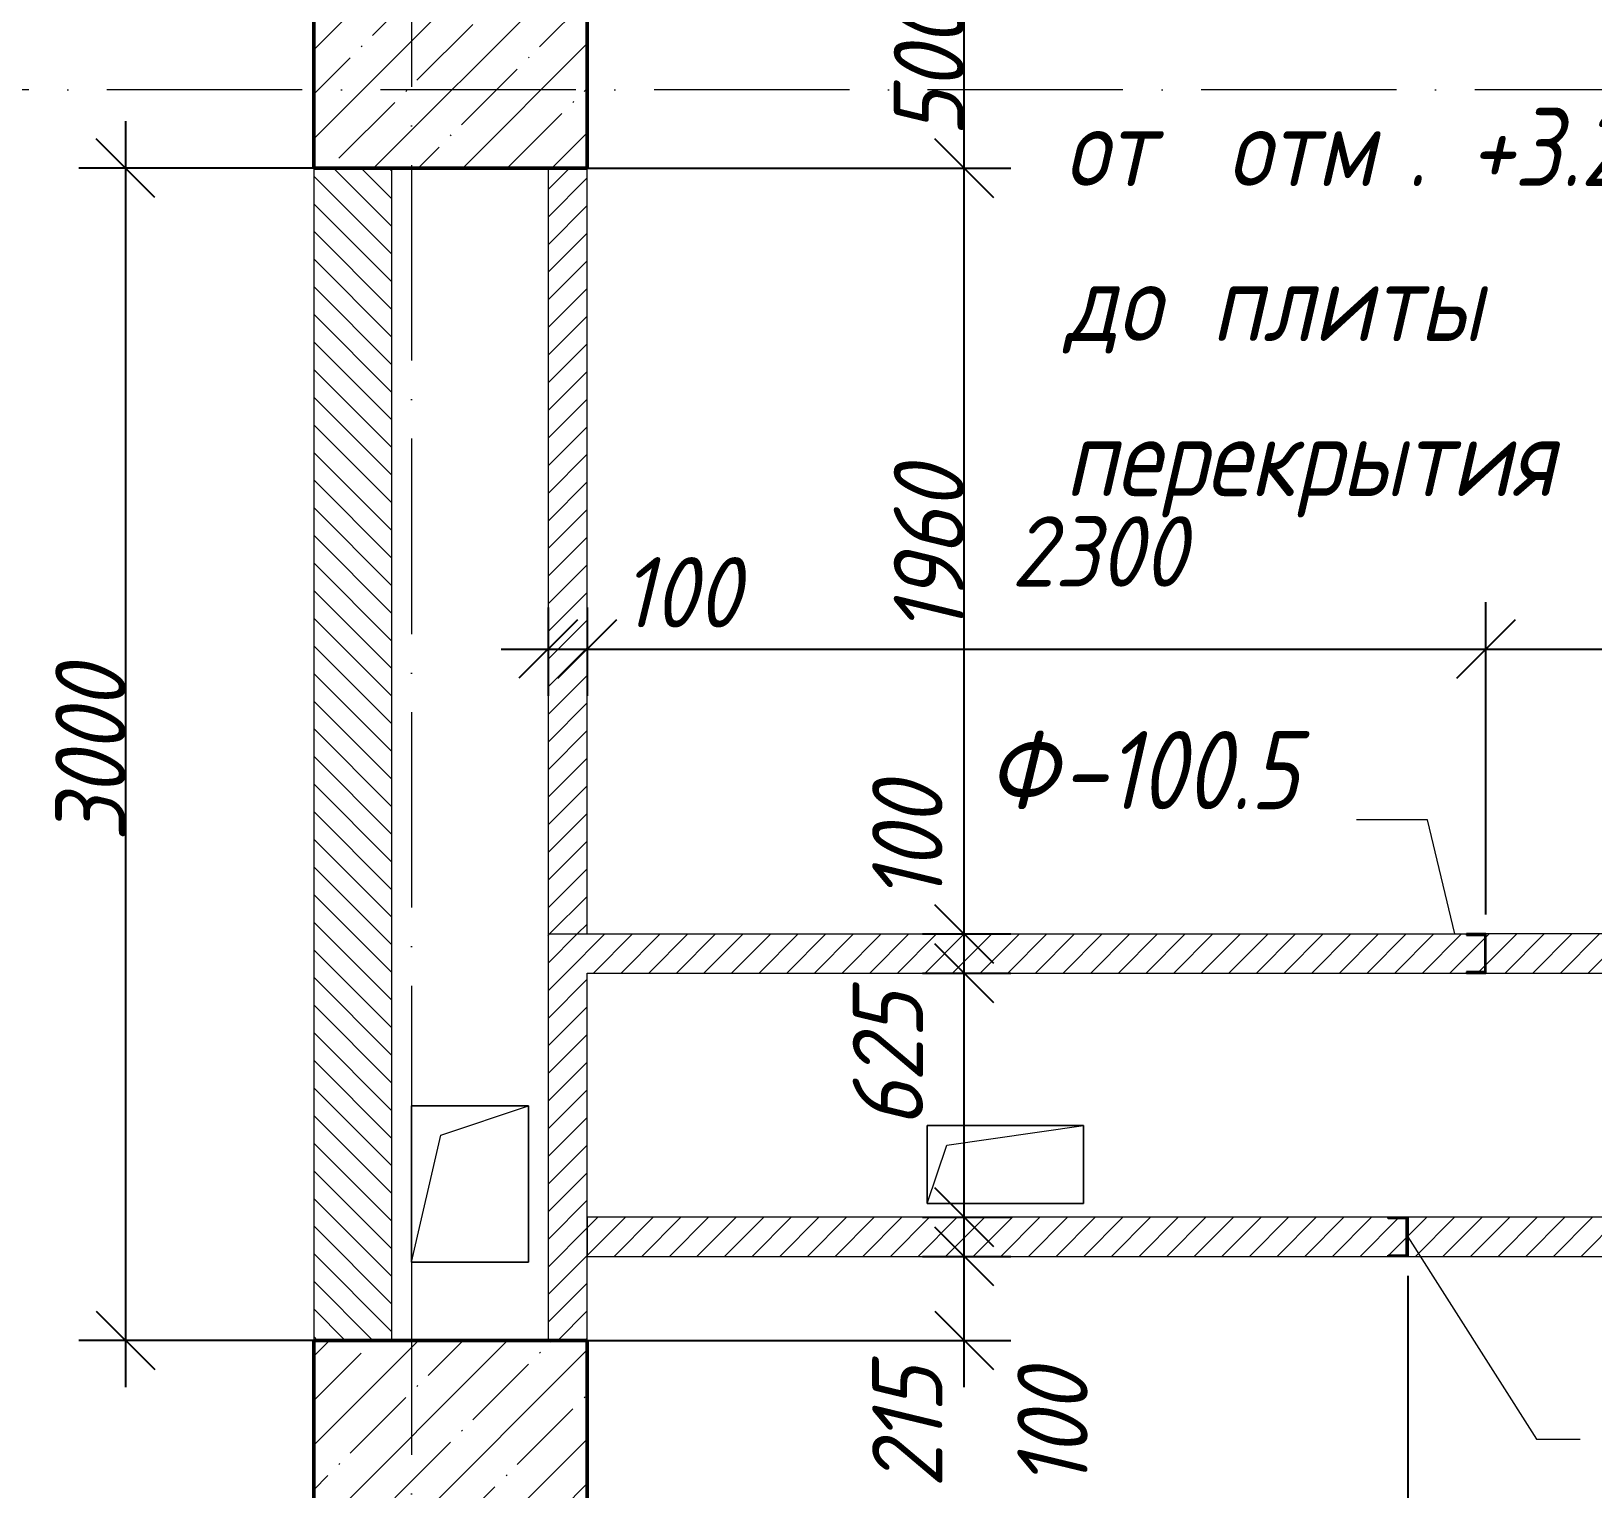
# Model space of a CAD drawing. Header units: millimetres. Extents: x -401725 to 250493, y 305116 to 802890.
# Drawn here: x -98224 to -94227, y 604218 to 607948 of the extents above; entities that cross this region are included whole.
import ezdxf

# ---------------------------------------------------------------- set-up
doc = ezdxf.new("R2010")
doc.units = ezdxf.units.MM
doc.linetypes.add('50_200_ШТРИХ_1Т_ш5_п1_п1_', pattern=[700, 500, -100, 0, -100])
for name, color, linetype, lineweight in [('A-____-____-DIMS', 7, 'Continuous', 9), ('A-FLOR-____-OTLN', 7, 'Continuous', 9), ('A-GENM-____-IDEN', 7, 'Continuous', 9), ('A-GENM-____-MCUT', 7, 'Continuous', 25), ('A-GENM-____-OTLN', 7, 'Continuous', 9), ('A-GENM-____-OTLN-1', 7, 'Continuous', 25), ('A-WALL-FNSH-MCUT-1', 7, 'Continuous', 9), ('G-____-____-TEXT', 7, 'Continuous', 9), ('S-COLS-____-MCUT', 7, 'Continuous', 50), ('S-COLS-____-OTLN', 7, 'Continuous', 9), ('S-GRID-____-OTLN-1', 7, '50_200_ШТРИХ_1Т_ш5_п1_п1_', 9)]:
    doc.layers.add(name, color=color, linetype=linetype, lineweight=lineweight)
for name, color, linetype, lineweight, true_color in [('A-WALL-____-MCUT-4', 7, 'Continuous', 13, 0x000000), ('A-WALL-____-PATT-3', 9, 'Continuous', 9, 0x808080), ('A-WALL-____-PATT-4', 9, 'Continuous', 9, 0x808080)]:
    doc.layers.add(name, color=color, linetype=linetype, lineweight=lineweight, true_color=true_color)
doc.styles.add('ISOCPEUR_I_10', font='isocpeui.ttf', dxfattribs={"width": 0.9, "height": 180})
doc.styles.add('ISOCPEUR_I_14', font='isocpeui.ttf', dxfattribs={"width": 0.9, "height": 180})
doc.styles.add('ISOCPEUR_I_2', font='isocpeui.ttf', dxfattribs={"width": 0.85, "height": 2.3})
doc.dimstyles.new('ISO-1_8_0_9К_СРЕДНИЙ_Кладочные_4', dxfattribs={"dimscale": 304.8, "dimtxt": 179.276612, "dimasz": 0.492126, "dimexe": 0.393701, "dimexo": 0, "dimgap": 0, "dimtad": 1, "dimdec": 3, "dimrnd": 0.001, "dimdsep": 46, "dimtxsty": 'ISOCPEUR_I_10', "dimblk1": 'OBLIQUE', "dimblk2": 'OBLIQUE', "dimsah": 1, "dimcen": 0.09, "dimdle": 0.393701, "dimazin": 0, "dimtfac": 1, "dimtdec": 4, "dimtix": 1, "dimtmove": 1, "dimatfit": 3, "dimfxl": 1, "dimtvp": 1, "dimtolj": 1, "dimtzin": 0, "dimarcsym": 2})
doc.dimstyles.new('ISO-1_8_0_9К_СРЕДНИЙ_Кладочные_5', dxfattribs={"dimscale": 304.8, "dimtxt": 179.276612, "dimasz": 0.492126, "dimexe": 0.393701, "dimexo": 0, "dimgap": 0, "dimtad": 1, "dimdec": 3, "dimrnd": 0.001, "dimdsep": 46, "dimtxsty": 'ISOCPEUR_I_10', "dimblk1": 'OBLIQUE', "dimblk2": 'OBLIQUE', "dimsah": 1, "dimcen": 0.09, "dimdle": 0.393701, "dimazin": 0, "dimtfac": 1, "dimtdec": 4, "dimtix": 1, "dimtmove": 2, "dimatfit": 3, "dimfxl": 1, "dimtvp": 1, "dimtolj": 1, "dimtzin": 0, "dimarcsym": 2})
doc.dimstyles.new('ISO-1_8_0_9К_СРЕДНИЙ_Кладочные_6', dxfattribs={"dimscale": 304.8, "dimtxt": 179.276612, "dimasz": 0.492126, "dimexe": 0.393701, "dimexo": 0, "dimgap": 0, "dimtad": 1, "dimdec": 3, "dimrnd": 0.001, "dimdsep": 46, "dimtxsty": 'ISOCPEUR_I_14', "dimblk1": 'OBLIQUE', "dimblk2": 'OBLIQUE', "dimsah": 1, "dimcen": 0.09, "dimdle": 0.393701, "dimazin": 0, "dimtfac": 1, "dimtdec": 4, "dimtix": 1, "dimtmove": 0, "dimatfit": 3, "dimfxl": 1, "dimtvp": 1, "dimtolj": 1, "dimtzin": 0, "dimarcsym": 2})
pattern_1 = [(45, (-175000.736, 544716.51), (-35.35534, 35.35534), [])]

# ---------------------------------------------------------------- blocks, each defined once
blk = doc.blocks.new('BSC_Колонна _Прямоугольная - 500х700-V137-АР1_Кладочный план 1 этажа в осях 1-64_Ю-ЯЯ')
at = {"layer": 'S-COLS-____-OTLN'}
h = blk.add_hatch(dxfattribs=at)
h.set_pattern_fill('FP_141', color=256, style=0, pattern_type=2)
h.set_pattern_definition([(315, (-63131.04, 77850), (114.04925, 114.04925), []), (315, (-63131.04, 77735.95), (114.04925, 114.04925), [201.613, -40.323, 3.353, -36.97])])
h.paths.add_polyline_path([(-250, 350), (-250, -350), (250, -350), (250, 350)], flags=0)
at = {"layer": 'S-COLS-____-MCUT'}
for p, q in [((250, 350), (-250, 350)), ((-250, 350), (-250, -350)), ((250, -350), (250, 350)), ((-250, -350), (250, -350))]:
    blk.add_line(p, q, dxfattribs=at)
blk = doc.blocks.new('BSC_Колонна _Прямоугольная - 500х700-V157-АР1_Кладочный план 1 этажа в осях 1-64_Ю-ЯЯ')
at = {"layer": 'S-COLS-____-OTLN'}
h = blk.add_hatch(dxfattribs=at)
h.set_pattern_fill('FP_162', color=256, style=0, pattern_type=2)
h.set_pattern_definition([(315, (-59631.04, 77850), (114.04925, 114.04925), []), (315, (-59631.04, 77735.95), (114.04925, 114.04925), [201.613, -40.323, 3.353, -36.97])])
h.paths.add_polyline_path([(-250, 350), (-250, -350), (250, -350), (250, 350)], flags=0)
at = {"layer": 'S-COLS-____-MCUT'}
for p, q in [((250, 350), (-250, 350)), ((-250, 350), (-250, -350)), ((250, -350), (250, 350)), ((-250, -350), (250, -350))]:
    blk.add_line(p, q, dxfattribs=at)
blk = doc.blocks.new('154_Фахверк_СКБ_Швеллер - Тип_100_4010-27789772-АР1_Кладочный план 1 этажа в осях 1-64_Ю-ЯЯ')
at = {"layer": 'A-GENM-____-MCUT'}
for p, q in [((175, 50), (125, 50)), ((125, 50), (125, -50)), ((128, 47), (175, 47)), ((128, -47), (128, 47)), ((175, 47), (175, 50)), ((125, -50), (175, -50)), ((175, -47), (128, -47)), ((175, -50), (175, -47))]:
    blk.add_line(p, q, dxfattribs=at)
blk = doc.blocks.new('154_Фахверк_СКБ_Швеллер - Тип_100_4010-28107991-АР1_Кладочный план 1 этажа в осях 1-64_Ю-ЯЯ')
at = {"layer": 'A-GENM-____-MCUT'}
for p, q in [((125, 50), (175, 50)), ((125, -50), (125, 50)), ((128, 47), (128, -47)), ((175, 47), (128, 47)), ((175, 50), (175, 47)), ((175, -50), (125, -50)), ((128, -47), (175, -47)), ((175, -47), (175, -50))]:
    blk.add_line(p, q, dxfattribs=at)
blk = doc.blocks.new('AR_Отверстие прямоугольное _в плите_ - AR_Отверстие прямоугольное _в плите_-V197-АР1_Кладочный план 1 этажа в осях 1-64_Ю-ЯЯ')
at = {"layer": 'A-GENM-____-OTLN'}
for p, q in [((200, 100), (-200, 100)), ((-200, 100), (-200, -100)), ((-150, 50), (200, 100)), ((200, -100), (200, 100)), ((-200, -100), (-150, 50)), ((-200, -100), (200, -100))]:
    blk.add_line(p, q, dxfattribs=at)
blk = doc.blocks.new('AR_Отверстие прямоугольное _в плите_ - AR_Отверстие прямоугольное _в плите_-V250-АР1_Кладочный план 1 этажа в осях 1-64_Ю-ЯЯ')
at = {"layer": 'A-GENM-____-OTLN'}
for p, q in [((150, 200), (-150, 200)), ((-150, 200), (-150, -200)), ((-75, 125), (150, 200)), ((150, -200), (150, 200)), ((-150, -200), (-75, 125)), ((-150, -200), (150, -200))]:
    blk.add_line(p, q, dxfattribs=at)
blk = doc.blocks.new('_Oblique')
at = {"color": 0, "linetype": 'ByBlock', "lineweight": -2}
blk.add_line((-0.5, -0.5), (0.5, 0.5), dxfattribs=at)
blk = doc.blocks.new('*D12632')
at = {"layer": 'A-____-____-DIMS', "color": 0, "lineweight": -2, "transparency": 16777216}
for p, q in [((-95836.4, 604477.6), (-95836.4, 604932.6)), ((-95942.5, 604812.6), (-95716.4, 604812.6)), ((-96800.7, 604597.6), (-95716.4, 604597.6))]:
    blk.add_line(p, q, dxfattribs=at)
at = {"layer": 'Defpoints', "color": 0, "transparency": 16777216}
for p in [(-95942.5, 604812.6), (-95836.4, 604812.6), (-96800.7, 604597.6)]:
    blk.add_point(p, dxfattribs=at)
at = {"layer": 'A-____-____-DIMS', "color": 0, "lineweight": -2, "transparency": 16777216, "xscale": 150, "yscale": 150, "zscale": 150}
for p, rotation in [((-95836.4, 604812.6), 90), ((-95836.4, 604597.6), 270)]:
    blk.add_blockref('_Oblique', p, dxfattribs=dict(at, rotation=rotation))
at = {"layer": 'A-____-____-DIMS', "color": 0, "transparency": 16777216, "insert": (-96071.6, 604220.2), "char_height": 180, "width": 368.207, "attachment_point": 1, "rotation": 90, "line_spacing_factor": 1.149209, "style": 'ISOCPEUR_I_10'}
blk.add_mtext('\\A1;215', dxfattribs=at)
blk = doc.blocks.new('*D12633')
at = {"layer": 'A-____-____-DIMS', "color": 0, "lineweight": -2, "transparency": 16777216}
for p, q in [((-95836.4, 604692.6), (-95836.4, 605032.6)), ((-95942.5, 604912.6), (-95716.4, 604912.6)), ((-95942.5, 604812.6), (-95716.4, 604812.6))]:
    blk.add_line(p, q, dxfattribs=at)
at = {"layer": 'Defpoints', "color": 0, "transparency": 16777216}
for p in [(-95942.5, 604912.6), (-95836.4, 604912.6), (-95942.5, 604812.6)]:
    blk.add_point(p, dxfattribs=at)
at = {"layer": 'A-____-____-DIMS', "color": 0, "lineweight": -2, "transparency": 16777216, "xscale": 150, "yscale": 150, "zscale": 150}
for p, rotation in [((-95836.4, 604912.6), 90), ((-95836.4, 604812.6), 270)]:
    blk.add_blockref('_Oblique', p, dxfattribs=dict(at, rotation=rotation))
at = {"layer": 'A-____-____-DIMS', "color": 0, "transparency": 16777216, "insert": (-95700.1, 604218), "char_height": 180, "width": 368.207, "attachment_point": 1, "rotation": 90, "line_spacing_factor": 1.149209, "style": 'ISOCPEUR_I_10'}
blk.add_mtext('\\A1;100', dxfattribs=at)
blk = doc.blocks.new('*D12634')
at = {"layer": 'A-____-____-DIMS', "color": 0, "lineweight": -2, "transparency": 16777216}
for p, q in [((-95836.4, 604792.6), (-95836.4, 605657.6)), ((-95942.5, 605537.6), (-95716.4, 605537.6)), ((-95942.5, 604912.6), (-95716.4, 604912.6))]:
    blk.add_line(p, q, dxfattribs=at)
at = {"layer": 'Defpoints', "color": 0, "transparency": 16777216}
for p in [(-95942.5, 605537.6), (-95836.4, 605537.6), (-95942.5, 604912.6)]:
    blk.add_point(p, dxfattribs=at)
at = {"layer": 'A-____-____-DIMS', "color": 0, "lineweight": -2, "transparency": 16777216, "xscale": 150, "yscale": 150, "zscale": 150}
for p, rotation in [((-95836.4, 605537.6), 90), ((-95836.4, 604912.6), 270)]:
    blk.add_blockref('_Oblique', p, dxfattribs=dict(at, rotation=rotation))
at = {"layer": 'A-____-____-DIMS', "color": 0, "transparency": 16777216, "insert": (-96121.4, 605141.6), "char_height": 180, "width": 409.578, "attachment_point": 1, "rotation": 90, "line_spacing_factor": 1.149209, "style": 'ISOCPEUR_I_10'}
blk.add_mtext('\\A1;625', dxfattribs=at)
blk = doc.blocks.new('*D12635')
at = {"layer": 'A-____-____-DIMS', "color": 0, "lineweight": -2, "transparency": 16777216}
for p, q in [((-95836.4, 605417.6), (-95836.4, 605757.6)), ((-95942.5, 605637.6), (-95716.4, 605637.6)), ((-95942.5, 605537.6), (-95716.4, 605537.6))]:
    blk.add_line(p, q, dxfattribs=at)
at = {"layer": 'Defpoints', "color": 0, "transparency": 16777216}
for p in [(-95942.5, 605637.6), (-95836.4, 605637.6), (-95942.5, 605537.6)]:
    blk.add_point(p, dxfattribs=at)
at = {"layer": 'A-____-____-DIMS', "color": 0, "lineweight": -2, "transparency": 16777216, "xscale": 150, "yscale": 150, "zscale": 150}
for p, rotation in [((-95836.4, 605637.6), 90), ((-95836.4, 605537.6), 270)]:
    blk.add_blockref('_Oblique', p, dxfattribs=dict(at, rotation=rotation))
at = {"layer": 'A-____-____-DIMS', "color": 0, "transparency": 16777216, "insert": (-96071.6, 605719.4), "char_height": 180, "width": 368.207, "attachment_point": 1, "rotation": 90, "line_spacing_factor": 1.149209, "style": 'ISOCPEUR_I_10'}
blk.add_mtext('\\A1;100', dxfattribs=at)
blk = doc.blocks.new('*D12636')
at = {"layer": 'A-____-____-DIMS', "color": 0, "lineweight": -2, "transparency": 16777216}
for p, q in [((-95836.4, 605517.6), (-95836.4, 607717.6)), ((-96800.7, 607597.6), (-95716.4, 607597.6)), ((-95942.5, 605637.6), (-95716.4, 605637.6))]:
    blk.add_line(p, q, dxfattribs=at)
at = {"layer": 'Defpoints', "color": 0, "transparency": 16777216}
for p in [(-96800.7, 607597.6), (-95836.4, 607597.6), (-95942.5, 605637.6)]:
    blk.add_point(p, dxfattribs=at)
at = {"layer": 'A-____-____-DIMS', "color": 0, "lineweight": -2, "transparency": 16777216, "xscale": 150, "yscale": 150, "zscale": 150}
for p, rotation in [((-95836.4, 607597.6), 90), ((-95836.4, 605637.6), 270)]:
    blk.add_blockref('_Oblique', p, dxfattribs=dict(at, rotation=rotation))
at = {"layer": 'A-____-____-DIMS', "color": 0, "transparency": 16777216, "insert": (-95926.4, 606617.6), "char_height": 180, "width": 504.733, "attachment_point": 5, "rotation": 90, "style": 'ISOCPEUR_I_14'}
blk.add_mtext('\\A1;1960', dxfattribs=at)
blk = doc.blocks.new('*D12637')
at = {"layer": 'A-____-____-DIMS', "color": 0, "lineweight": -2, "transparency": 16777216}
for p, q in [((-95836.4, 607477.6), (-95836.4, 608217.6)), ((-96800.7, 608097.6), (-95716.4, 608097.6)), ((-96800.7, 607597.6), (-95716.4, 607597.6))]:
    blk.add_line(p, q, dxfattribs=at)
at = {"layer": 'Defpoints', "color": 0, "transparency": 16777216}
for p in [(-96800.7, 608097.6), (-95836.4, 608097.6), (-96800.7, 607597.6)]:
    blk.add_point(p, dxfattribs=at)
at = {"layer": 'A-____-____-DIMS', "color": 0, "lineweight": -2, "transparency": 16777216, "xscale": 150, "yscale": 150, "zscale": 150}
for p, rotation in [((-95836.4, 608097.6), 90), ((-95836.4, 607597.6), 270)]:
    blk.add_blockref('_Oblique', p, dxfattribs=dict(at, rotation=rotation))
at = {"layer": 'A-____-____-DIMS', "color": 0, "transparency": 16777216, "insert": (-95926.4, 607847.6), "char_height": 180, "width": 409.578, "attachment_point": 5, "rotation": 90, "style": 'ISOCPEUR_I_14'}
blk.add_mtext('\\A1;500', dxfattribs=at)
blk = doc.blocks.new('*D13122')
at = {"layer": 'A-____-____-DIMS', "color": 0, "lineweight": -2, "transparency": 16777216}
for p, q in [((-96800.7, 604597.6), (-96800.7, 603399.4)), ((-97300.7, 603625.5), (-97300.7, 603399.4)), ((-97420.7, 603519.4), (-96680.7, 603519.4))]:
    blk.add_line(p, q, dxfattribs=at)
at = {"layer": 'Defpoints', "color": 0, "transparency": 16777216}
for p in [(-96800.7, 604597.6), (-97300.7, 603625.5), (-96800.7, 603519.4)]:
    blk.add_point(p, dxfattribs=at)
at = {"layer": 'A-____-____-DIMS', "color": 0, "lineweight": -2, "transparency": 16777216, "xscale": 150, "yscale": 150, "zscale": 150, "rotation": 180}
blk.add_blockref('_Oblique', (-97300.7, 603519.4), dxfattribs=at)
at = {"layer": 'A-____-____-DIMS', "color": 0, "lineweight": -2, "transparency": 16777216, "xscale": 150, "yscale": 150, "zscale": 150}
blk.add_blockref('_Oblique', (-96800.7, 603519.4), dxfattribs=at)
at = {"layer": 'A-____-____-DIMS', "color": 0, "transparency": 16777216, "insert": (-97050.7, 603609.4), "char_height": 180, "width": 409.578, "attachment_point": 5, "style": 'ISOCPEUR_I_14'}
blk.add_mtext('\\A1;500', dxfattribs=at)
blk = doc.blocks.new('*D13123')
at = {"layer": 'A-____-____-DIMS', "color": 0, "lineweight": -2, "transparency": 16777216}
for p, q in [((-94700.7, 604762.6), (-94700.7, 603399.4)), ((-96800.7, 604597.6), (-96800.7, 603399.4)), ((-96920.7, 603519.4), (-94580.7, 603519.4))]:
    blk.add_line(p, q, dxfattribs=at)
at = {"layer": 'Defpoints', "color": 0, "transparency": 16777216}
for p in [(-94700.7, 604762.6), (-96800.7, 604597.6), (-94700.7, 603519.4)]:
    blk.add_point(p, dxfattribs=at)
at = {"layer": 'A-____-____-DIMS', "color": 0, "lineweight": -2, "transparency": 16777216, "xscale": 150, "yscale": 150, "zscale": 150, "rotation": 180}
blk.add_blockref('_Oblique', (-96800.7, 603519.4), dxfattribs=at)
at = {"layer": 'A-____-____-DIMS', "color": 0, "lineweight": -2, "transparency": 16777216, "xscale": 150, "yscale": 150, "zscale": 150}
blk.add_blockref('_Oblique', (-94700.7, 603519.4), dxfattribs=at)
at = {"layer": 'A-____-____-DIMS', "color": 0, "transparency": 16777216, "insert": (-95750.7, 603609.4), "char_height": 180, "width": 504.733, "attachment_point": 5, "style": 'ISOCPEUR_I_14'}
blk.add_mtext('\\A1;2100', dxfattribs=at)
blk = doc.blocks.new('*D13124')
at = {"layer": 'A-____-____-DIMS', "color": 0, "lineweight": -2, "transparency": 16777216}
for p, q in [((-94700.7, 604762.6), (-94700.7, 603399.4)), ((-92600.7, 603625.5), (-92600.7, 603399.4)), ((-94820.7, 603519.4), (-92480.7, 603519.4))]:
    blk.add_line(p, q, dxfattribs=at)
at = {"layer": 'Defpoints', "color": 0, "transparency": 16777216}
for p in [(-94700.7, 604762.6), (-92600.7, 603625.5), (-92600.7, 603519.4)]:
    blk.add_point(p, dxfattribs=at)
at = {"layer": 'A-____-____-DIMS', "color": 0, "lineweight": -2, "transparency": 16777216, "xscale": 150, "yscale": 150, "zscale": 150, "rotation": 180}
blk.add_blockref('_Oblique', (-94700.7, 603519.4), dxfattribs=at)
at = {"layer": 'A-____-____-DIMS', "color": 0, "lineweight": -2, "transparency": 16777216, "xscale": 150, "yscale": 150, "zscale": 150}
blk.add_blockref('_Oblique', (-92600.7, 603519.4), dxfattribs=at)
at = {"layer": 'A-____-____-DIMS', "color": 0, "transparency": 16777216, "insert": (-93650.7, 603609.4), "char_height": 180, "width": 504.733, "attachment_point": 5, "style": 'ISOCPEUR_I_14'}
blk.add_mtext('\\A1;2100', dxfattribs=at)
blk = doc.blocks.new('*D13134')
at = {"layer": 'A-____-____-DIMS', "color": 0, "lineweight": -2, "transparency": 16777216}
for p, q in [((-96900.7, 606473), (-96900.7, 606246.9)), ((-96800.7, 606473), (-96800.7, 606246.9)), ((-97020.7, 606366.9), (-96680.7, 606366.9))]:
    blk.add_line(p, q, dxfattribs=at)
at = {"layer": 'Defpoints', "color": 0, "transparency": 16777216}
for p in [(-96900.7, 606473), (-96800.7, 606473), (-96800.7, 606366.9)]:
    blk.add_point(p, dxfattribs=at)
at = {"layer": 'A-____-____-DIMS', "color": 0, "lineweight": -2, "transparency": 16777216, "xscale": 150, "yscale": 150, "zscale": 150, "rotation": 180}
blk.add_blockref('_Oblique', (-96900.7, 606366.9), dxfattribs=at)
at = {"layer": 'A-____-____-DIMS', "color": 0, "lineweight": -2, "transparency": 16777216, "xscale": 150, "yscale": 150, "zscale": 150}
blk.add_blockref('_Oblique', (-96800.7, 606366.9), dxfattribs=at)
at = {"layer": 'A-____-____-DIMS', "color": 0, "transparency": 16777216, "insert": (-96713.3, 606602.1), "char_height": 180, "width": 368.207, "attachment_point": 1, "line_spacing_factor": 1.149209, "style": 'ISOCPEUR_I_10'}
blk.add_mtext('\\A1;100', dxfattribs=at)
blk = doc.blocks.new('*D13135')
at = {"layer": 'A-____-____-DIMS', "color": 0, "lineweight": -2, "transparency": 16777216}
for p, q in [((-96800.7, 606473), (-96800.7, 606246.9)), ((-94500.7, 605687.6), (-94500.7, 606486.9)), ((-96920.7, 606366.9), (-94380.7, 606366.9))]:
    blk.add_line(p, q, dxfattribs=at)
at = {"layer": 'Defpoints', "color": 0, "transparency": 16777216}
for p in [(-96800.7, 606473), (-94500.7, 606366.9), (-94500.7, 605687.6)]:
    blk.add_point(p, dxfattribs=at)
at = {"layer": 'A-____-____-DIMS', "color": 0, "lineweight": -2, "transparency": 16777216, "xscale": 150, "yscale": 150, "zscale": 150, "rotation": 180}
blk.add_blockref('_Oblique', (-96800.7, 606366.9), dxfattribs=at)
at = {"layer": 'A-____-____-DIMS', "color": 0, "lineweight": -2, "transparency": 16777216, "xscale": 150, "yscale": 150, "zscale": 150}
blk.add_blockref('_Oblique', (-94500.7, 606366.9), dxfattribs=at)
at = {"layer": 'A-____-____-DIMS', "color": 0, "transparency": 16777216, "insert": (-95715.7, 606706.6), "char_height": 180, "width": 546.104, "attachment_point": 1, "line_spacing_factor": 1.149209, "style": 'ISOCPEUR_I_10'}
blk.add_mtext('\\A1;2300', dxfattribs=at)
blk = doc.blocks.new('*D13136')
at = {"layer": 'A-____-____-DIMS', "color": 0, "lineweight": -2, "transparency": 16777216}
for p, q in [((-94500.7, 605687.6), (-94500.7, 606486.9)), ((-92200.7, 606473), (-92200.7, 606246.9)), ((-94620.7, 606366.9), (-92080.7, 606366.9))]:
    blk.add_line(p, q, dxfattribs=at)
at = {"layer": 'Defpoints', "color": 0, "transparency": 16777216}
for p in [(-92200.7, 606473), (-92200.7, 606366.9), (-94500.7, 605687.6)]:
    blk.add_point(p, dxfattribs=at)
at = {"layer": 'A-____-____-DIMS', "color": 0, "lineweight": -2, "transparency": 16777216, "xscale": 150, "yscale": 150, "zscale": 150, "rotation": 180}
blk.add_blockref('_Oblique', (-94500.7, 606366.9), dxfattribs=at)
at = {"layer": 'A-____-____-DIMS', "color": 0, "lineweight": -2, "transparency": 16777216, "xscale": 150, "yscale": 150, "zscale": 150}
blk.add_blockref('_Oblique', (-92200.7, 606366.9), dxfattribs=at)
at = {"layer": 'A-____-____-DIMS', "color": 0, "transparency": 16777216, "insert": (-93885.3, 606706.6), "char_height": 180, "width": 546.104, "attachment_point": 1, "line_spacing_factor": 1.149209, "style": 'ISOCPEUR_I_10'}
blk.add_mtext('\\A1;2300', dxfattribs=at)
blk = doc.blocks.new('*D13139')
at = {"layer": 'A-____-____-DIMS', "color": 0, "lineweight": -2, "transparency": 16777216}
for p, q in [((-97982.2, 607717.6), (-97982.2, 604477.6)), ((-97500.7, 607597.6), (-98102.2, 607597.6)), ((-97500.7, 604597.6), (-98102.2, 604597.6))]:
    blk.add_line(p, q, dxfattribs=at)
at = {"layer": 'Defpoints', "color": 0, "transparency": 16777216}
for p in [(-97500.7, 607597.6), (-97982.2, 604597.6), (-97500.7, 604597.6)]:
    blk.add_point(p, dxfattribs=at)
at = {"layer": 'A-____-____-DIMS', "color": 0, "lineweight": -2, "transparency": 16777216, "xscale": 150, "yscale": 150, "zscale": 150}
for p, rotation in [((-97982.2, 607597.6), 90), ((-97982.2, 604597.6), 270)]:
    blk.add_blockref('_Oblique', p, dxfattribs=dict(at, rotation=rotation))
at = {"layer": 'A-____-____-DIMS', "color": 0, "transparency": 16777216, "insert": (-98072.2, 606097.6), "char_height": 180, "width": 546.104, "attachment_point": 5, "rotation": 90, "style": 'ISOCPEUR_I_14'}
blk.add_mtext('\\A1;3000', dxfattribs=at)

msp = doc.modelspace()

# ---------------------------------------------------------------- hatches: boundary and pattern name
at = {"layer": 'A-WALL-____-PATT-3'}
h = msp.add_hatch(dxfattribs=at)
h.set_pattern_fill('FP_6', color=256, style=0, pattern_type=2)
h.set_pattern_definition([(135, (-175000.736, 544716.51), (-35.35534, -35.35534), [])])
h.paths.add_polyline_path([(-97500.7357, 604597.5526), (-97300.7357, 604597.5526), (-97300.7357, 607597.5526), (-97500.7357, 607597.5526), (-97500.7357, 605170.4395)], flags=0)
at = {"layer": 'A-WALL-____-PATT-4'}
h = msp.add_hatch(dxfattribs=at)
h.set_pattern_fill('FP_5', color=256, style=0, pattern_type=2)
h.set_pattern_definition(pattern_1)
h.paths.add_polyline_path([(-96800.7357, 605637.5526), (-96800.7357, 607597.5526), (-96900.7357, 607597.5526), (-96900.7357, 605637.5526)], flags=0)
h = msp.add_hatch(dxfattribs=at)
h.set_pattern_fill('FP_5', color=256, style=0, pattern_type=2)
h.set_pattern_definition(pattern_1)
h.paths.add_polyline_path([(-91944.4573, 605537.5526), (-91700.7357, 605537.5526), (-91700.7357, 605637.5526), (-94500.7357, 605637.5526), (-94500.7357, 605537.5526), (-93711.9216, 605537.5526)], flags=0)
h.paths.add_polyline_path([(-94550.7357, 605537.5526), (-94550.7357, 605540.5526), (-94503.7357, 605540.5526), (-94503.7357, 605634.5526), (-94550.7357, 605634.5526), (-94550.7357, 605637.5526), (-96900.7357, 605637.5526), (-96900.7357, 605537.5526), (-96800.7357, 605537.5526)], flags=0)
h = msp.add_hatch(dxfattribs=at)
h.set_pattern_fill('FP_5', color=256, style=0, pattern_type=2)
h.set_pattern_definition(pattern_1)
h.paths.add_polyline_path([(-96900.7357, 604597.5526), (-96800.7357, 604597.5526), (-96800.7357, 605537.5526), (-96900.7357, 605537.5526), (-96900.7357, 605170.4395)], flags=0)
h = msp.add_hatch(dxfattribs=at)
h.set_pattern_fill('FP_5', color=256, style=0, pattern_type=2)
h.set_pattern_definition(pattern_1)
h.paths.add_polyline_path([(-92500.7357, 604812.5526), (-92500.7357, 604912.5526), (-94700.7357, 604912.5526), (-94700.7357, 604812.5526), (-92600.7357, 604812.5526)], flags=0)
h.paths.add_polyline_path([(-96800.7357, 604812.5526), (-94750.7357, 604812.5526), (-94750.7357, 604815.5526), (-94703.7357, 604815.5526), (-94703.7357, 604909.5526), (-94750.7357, 604909.5526), (-94750.7357, 604912.5526), (-96800.7357, 604912.5526), (-96800.7357, 604815.5526)], flags=0)

# ---------------------------------------------------------------- linework, layer by layer
at = {"layer": 'A-FLOR-____-OTLN'}
for p, q in [((-97250.7357, 605197.5526), (-96950.7357, 605197.5526)), ((-97250.7357, 604797.5526), (-97250.7357, 605197.5526)), ((-96950.7357, 605197.5526), (-96950.7357, 604797.5526)), ((-95930.7357, 605147.5526), (-95530.7357, 605147.5526)), ((-95930.7357, 604947.5526), (-95930.7357, 605147.5526)), ((-95530.7357, 605147.5526), (-95530.7357, 604947.5526)), ((-95530.7357, 604947.5526), (-95930.7357, 604947.5526)), ((-96950.7357, 604797.5526), (-97250.7357, 604797.5526))]:
    msp.add_line(p, q, dxfattribs=at)
at = {"layer": 'A-GENM-____-IDEN'}
for p, q in [((-94650.5843, 605929.8578), (-94832.1608, 605929.8578)), ((-94580.7357, 605637.5526), (-94650.5843, 605929.8578)), ((-94700.7357, 604862.5526), (-94371.6102, 604345.0705)), ((-94371.6102, 604345.0705), (-94259.7413, 604345.0705))]:
    msp.add_line(p, q, dxfattribs=at)
at = {"layer": 'A-WALL-____-MCUT-4'}
for p, q in [((-97500.7357, 607597.5526), (-97500.7357, 604597.5526)), ((-97300.7357, 604597.5526), (-97300.7357, 607597.5526))]:
    msp.add_line(p, q, dxfattribs=at)
at = {"layer": 'A-WALL-FNSH-MCUT-1'}
for p, q in [((-96900.7357, 607597.5526), (-96900.7357, 604597.5526)), ((-96800.7357, 605637.5526), (-96800.7357, 607597.5526)), ((-96900.7357, 605637.5526), (-94550.7357, 605637.5526)), ((-91700.7357, 605637.5526), (-94500.7357, 605637.5526)), ((-96800.7357, 604597.5526), (-96800.7357, 605537.5526)), ((-96800.7357, 605537.5526), (-94550.7357, 605537.5526)), ((-94500.7357, 605537.5526), (-91700.7357, 605537.5526)), ((-94750.7357, 604912.5526), (-96800.7357, 604912.5526)), ((-96800.7357, 604912.5526), (-96800.7357, 604812.5526)), ((-92500.7357, 604912.5526), (-94700.7357, 604912.5526)), ((-96800.7357, 604812.5526), (-94750.7357, 604812.5526)), ((-94700.7357, 604812.5526), (-92600.7357, 604812.5526))]:
    msp.add_line(p, q, dxfattribs=at)
at = {"layer": 'S-GRID-____-OTLN-1'}
for p, q in [((-97250.7357, 635609.362), (-97250.7357, 584985.5274)), ((-70926.3291, 607797.5526), (-179669.5059, 607797.5526))]:
    msp.add_line(p, q, dxfattribs=at)

# ---------------------------------------------------------------- block references
at = {"layer": 'A-GENM-____-OTLN'}
for name, p in [('AR_Отверстие прямоугольное _в плите_ - AR_Отверстие прямоугольное _в плите_-V250-АР1_Кладочный план 1 этажа в осях 1-64_Ю-ЯЯ', (-97100.7357, 604997.5526)), ('AR_Отверстие прямоугольное _в плите_ - AR_Отверстие прямоугольное _в плите_-V197-АР1_Кладочный план 1 этажа в осях 1-64_Ю-ЯЯ', (-95730.7357, 605047.5526))]:
    msp.add_blockref(name, p, dxfattribs=at)
at = {"layer": 'A-GENM-____-OTLN-1', "rotation": 180}
for name, p in [('154_Фахверк_СКБ_Швеллер - Тип_100_4010-27789772-АР1_Кладочный план 1 этажа в осях 1-64_Ю-ЯЯ', (-94375.7357, 605587.5526)), ('154_Фахверк_СКБ_Швеллер - Тип_100_4010-28107991-АР1_Кладочный план 1 этажа в осях 1-64_Ю-ЯЯ', (-94575.7357, 604862.5526))]:
    msp.add_blockref(name, p, dxfattribs=at)
at = {"layer": 'S-COLS-____-OTLN', "rotation": 89.9999999999999}
for name, p in [('BSC_Колонна _Прямоугольная - 500х700-V137-АР1_Кладочный план 1 этажа в осях 1-64_Ю-ЯЯ', (-97150.7357, 607847.5526)), ('BSC_Колонна _Прямоугольная - 500х700-V157-АР1_Кладочный план 1 этажа в осях 1-64_Ю-ЯЯ', (-97150.7357, 604347.5526))]:
    msp.add_blockref(name, p, dxfattribs=at)

# ---------------------------------------------------------------- texts
at = {"layer": 'A-GENM-____-IDEN', "char_height": 200, "attachment_point": 1, "style": 'ISOCPEUR_I_2'}
for s, insert, width in [('\\fISOCPEUR|b0|i1|c204|p34|;\\W.9;Ф', (-95778.7175, 606156.9739), 230.886), ('-100.5', (-95588.2175, 606156.9739), 822.531375)]:
    msp.add_mtext(s, dxfattribs=dict(at, insert=insert, width=width))
at = {"layer": 'G-____-____-TEXT', "char_height": 200, "attachment_point": 1, "style": 'ISOCPEUR_I_2'}
for s, insert, width in [('. +3.200 ', (-94703.2857, 607751.7112), 1212.1515), ('от', (-95578.3951, 607751.7112), 367.974562), ('отм', (-95161.6763, 607751.7112), 555.569437), ('до', (-95578.3951, 607354.8362), 317.46825), ('плиты', (-95203.3482, 607354.8362), 873.037687), ('перекрытия', (-95578.3951, 606957.9612), 1666.708312)]:
    msp.add_mtext(s, dxfattribs=dict(at, insert=insert, width=width))

# ---------------------------------------------------------------- dimensions: what is measured, and where the dimension line sits
at = {"layer": 'A-____-____-DIMS'}
for base, p1, p2, override, picture, middle in [((-95836.4252, 608097.5526), (-96800.7357, 607597.5526), (-96800.7357, 608097.5526), {"dimpost": '<>', "dimfxl": 500}, '*D12637', (-95926.4252, 607847.5526)), ((-97982.2248, 604597.5526), (-97500.7357, 607597.5526), (-97500.7357, 604597.5526), {"dimpost": '<>', "dimfxl": 3000}, '*D13139', (-98072.2248, 606097.5526)), ((-95836.4252, 607597.5526), (-95942.4912, 605637.5526), (-96800.7357, 607597.5526), {"dimpost": '<>', "dimfxl": 2139.669051}, '*D12636', (-95926.4252, 606617.5526))]:
    dim = msp.add_linear_dim(base=base, p1=p1, p2=p2, angle=90, dimstyle='ISO-1_8_0_9К_СРЕДНИЙ_Кладочные_6', override=override, dxfattribs=at)
    dim.commit()
    dim.dimension.update_dxf_attribs({"geometry": picture, "text_midpoint": middle})
for base, p1, p2, dimstyle, override, picture, middle in [((-94500.7357, 606366.9455), (-96800.7357, 606473.0115), (-94500.7357, 605687.5526), 'ISO-1_8_0_9К_СРЕДНИЙ_Кладочные_4', {"dimpost": '<>', "dimfxl": 2430.420887}, '*D13135', (-95442.6407, 606466.6234)), ((-92200.7357, 606366.9455), (-94500.7357, 605687.5526), (-92200.7357, 606473.0115), 'ISO-1_8_0_9К_СРЕДНИЙ_Кладочные_4', {"dimpost": '<>', "dimfxl": 2430.420887}, '*D13136', (-93612.2842, 606466.6234)), ((-96800.7357, 606366.9455), (-96900.7357, 606473.0115), (-96800.7357, 606473.0115), 'ISO-1_8_0_9К_СРЕДНИЙ_Кладочные_5', {"dimpost": '<>', "dimfxl": 100}, '*D13134', (-96529.1917, 606482.1075))]:
    dim = msp.add_linear_dim(base=base, p1=p1, p2=p2, dimstyle=dimstyle, override=override, dxfattribs=at)
    dim.commit()
    dim.dimension.update_dxf_attribs({"geometry": picture, "text_midpoint": middle, "dimtype": 160})
for base, p1, p2, dimstyle, override, picture, middle in [((-95836.4252, 605637.5526), (-95942.4912, 605537.5526), (-95942.4912, 605637.5526), 'ISO-1_8_0_9К_СРЕДНИЙ_Кладочные_5', {"dimpost": '<>', "dimfxl": 100}, '*D12635', (-95951.5872, 605903.5418)), ((-95836.4252, 605537.5526), (-95942.4912, 604912.5526), (-95942.4912, 605537.5526), 'ISO-1_8_0_9К_СРЕДНИЙ_Кладочные_4', {"dimpost": '<>', "dimfxl": 625}, '*D12634', (-96001.3654, 605346.3932)), ((-95836.4252, 604912.5526), (-95942.4912, 604812.5526), (-95942.4912, 604912.5526), 'ISO-1_8_0_9К_СРЕДНИЙ_Кладочные_5', {"dimpost": '<>', "dimfxl": 100}, '*D12633', (-95580.0875, 604402.1226)), ((-95836.4252, 604812.5526), (-96800.7357, 604597.5526), (-95942.4912, 604812.5526), 'ISO-1_8_0_9К_СРЕДНИЙ_Кладочные_5', {"dimpost": '<>', "dimfxl": 884.764742}, '*D12632', (-95951.5872, 604404.2719))]:
    dim = msp.add_linear_dim(base=base, p1=p1, p2=p2, angle=90, dimstyle=dimstyle, override=override, dxfattribs=at)
    dim.commit()
    dim.dimension.update_dxf_attribs({"geometry": picture, "text_midpoint": middle, "dimtype": 160, "text_rotation": 90})
for base, p1, p2, override, picture, middle in [((-94700.7357, 603519.3951), (-96800.7357, 604597.5526), (-94700.7357, 604762.5526), {"dimpost": '<>', "dimfxl": 2106.472169}, '*D13123', (-95750.7357, 603609.3951)), ((-92600.7357, 603519.3951), (-94700.7357, 604762.5526), (-92600.7357, 603625.4612), {"dimpost": '<>', "dimfxl": 2388.090641}, '*D13124', (-93650.7357, 603609.3951)), ((-96800.7357, 603519.3951), (-97300.7357, 603625.4612), (-96800.7357, 604597.5526), {"dimpost": '<>', "dimfxl": 1093.143055}, '*D13122', (-97050.7357, 603609.3951))]:
    dim = msp.add_linear_dim(base=base, p1=p1, p2=p2, dimstyle='ISO-1_8_0_9К_СРЕДНИЙ_Кладочные_6', override=override, dxfattribs=at)
    dim.commit()
    dim.dimension.update_dxf_attribs({"geometry": picture, "text_midpoint": middle})

doc.saveas('drawing.dxf')
